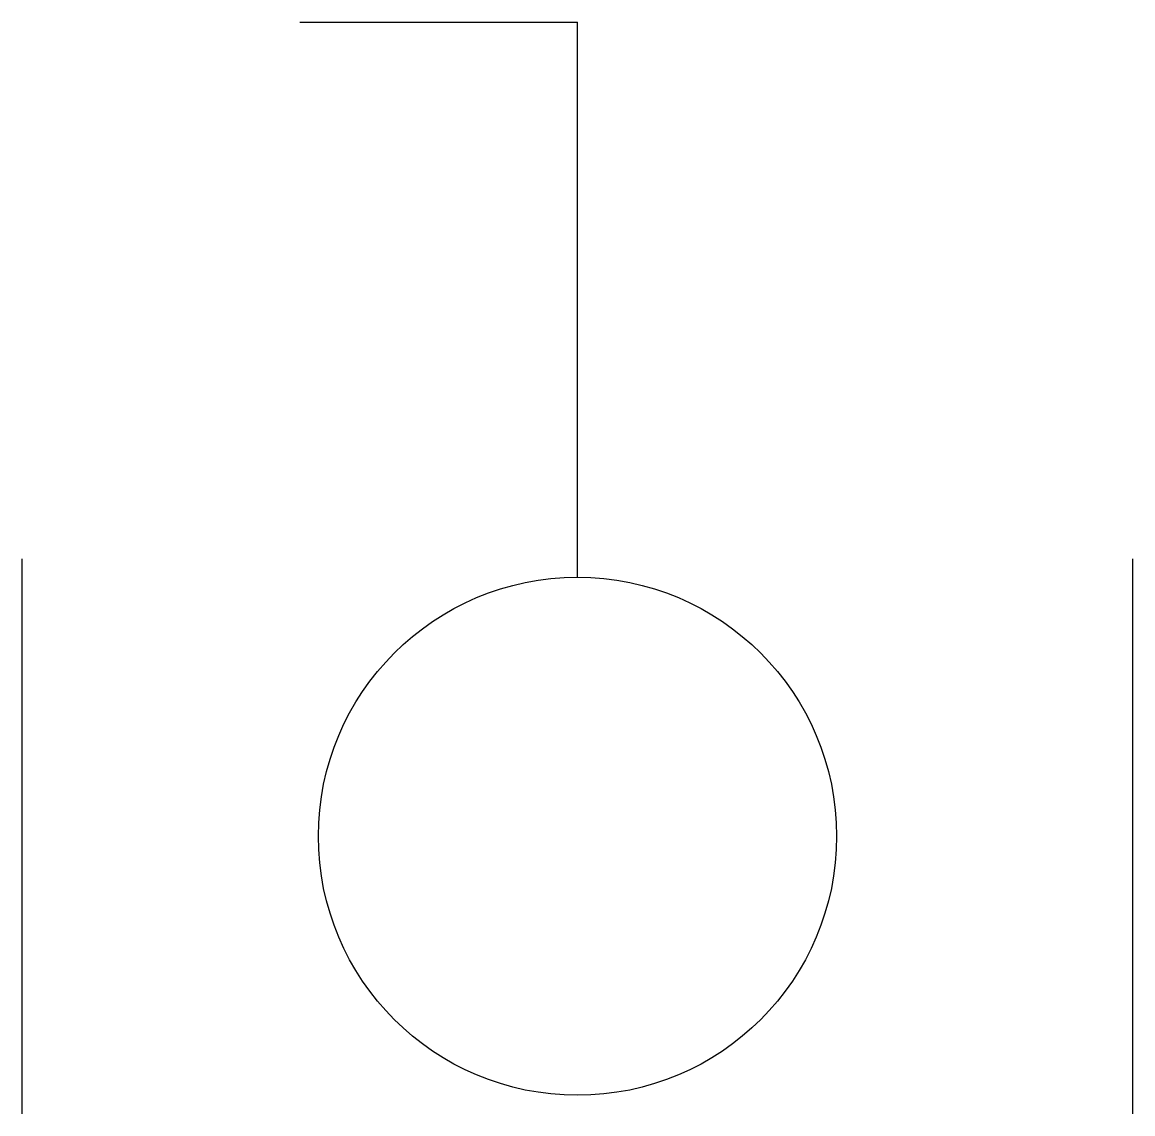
# Model space of a CAD drawing. Header units: millimetres. Extents: x -10152.231 to -10151.931, y 58.74 to 59.035.
import ezdxf

# ---------------------------------------------------------------- set-up
doc = ezdxf.new("R2010")
doc.units = ezdxf.units.MM
doc.header["$LTSCALE"] = 10
doc.layers.add('tub_bloqueios', color=2, linetype='Continuous')

msp = doc.modelspace()

# ---------------------------------------------------------------- linework, layer by layer
at = {"layer": 'tub_bloqueios'}
for p, q in [((-10152.15597, 59.03482), (-10152.08097, 59.03482)), ((-10152.08097, 58.88482), (-10152.08097, 59.03482)), ((-10152.23097, 58.73982), (-10152.23097, 58.88982)), ((-10151.93097, 58.73982), (-10151.93097, 58.88982))]:
    msp.add_line(p, q, dxfattribs=at)
msp.add_circle((-10152.08097, 58.81482), 0.07, dxfattribs=at)

doc.saveas('drawing.dxf')
